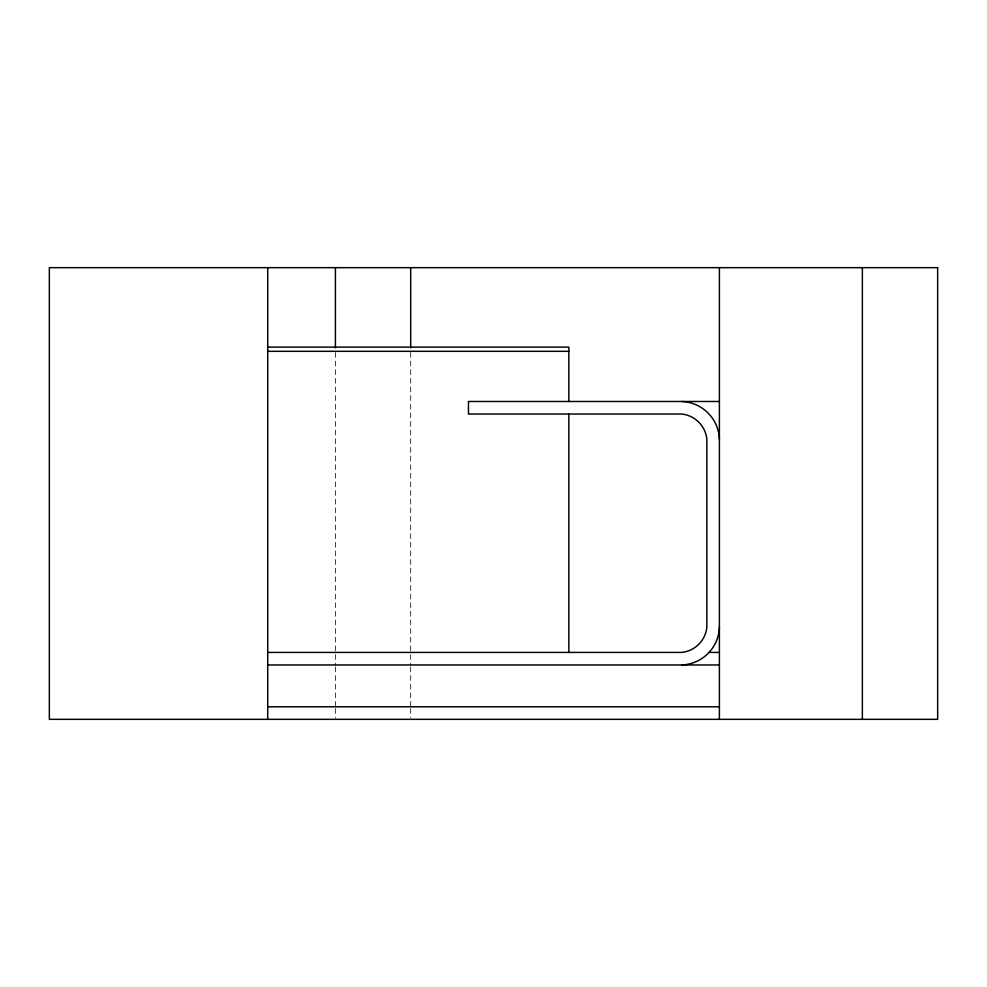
<?xml version="1.0" encoding="UTF-8"?>
<svg xmlns="http://www.w3.org/2000/svg" width="987" height="987" viewBox="0 0 987 987"><rect width="100%" height="100%" fill="white"/><g stroke="black" fill="none" stroke-linecap="round" stroke-linejoin="round"><path stroke-width="0.74" stroke-dasharray="4.93 3.7" d="M410.691 352.445L410.691 653.049M410.691 654.591L410.691 665.386M410.691 666.928L410.691 707M410.691 708.543L410.691 717.796M335.407 352.445L335.407 653.049M335.407 654.591L335.407 665.386M335.407 666.928L335.407 707M335.407 708.543L335.407 717.796"/><path stroke-width="1.48" d="M267.711 347.128L568.833 347.128L568.833 401.487M267.711 351.31L568.833 351.31M719.4 401.487L468.467 401.487L468.467 414.034L681.758 414.034A28.228 28.228 0 0 1 706.852 439.129L706.852 627.325A28.228 28.228 0 0 1 681.758 652.419L267.711 652.419M708.962 652.419L719.4 652.419M267.711 664.967L719.4 664.967M267.711 706.791L719.4 706.791M862.367 267.662L862.367 719.338M719.4 267.662L719.4 719.338M568.833 414.034L568.833 652.419M410.691 267.662L410.691 347.819M335.407 267.662L335.407 347.819M267.711 267.662L267.711 719.338M681.758 401.487A39.098 39.098 0 0 1 707.963 412.924L711.195 416.576A39.098 39.098 0 0 1 719.4 439.129M719.4 627.325A39.098 39.098 0 0 1 711.195 649.89L707.963 653.542A39.098 39.098 0 0 1 681.758 664.967M937.65 267.662L49.35 267.662L49.35 719.338L937.65 719.338L937.65 267.662"/></g></svg>
